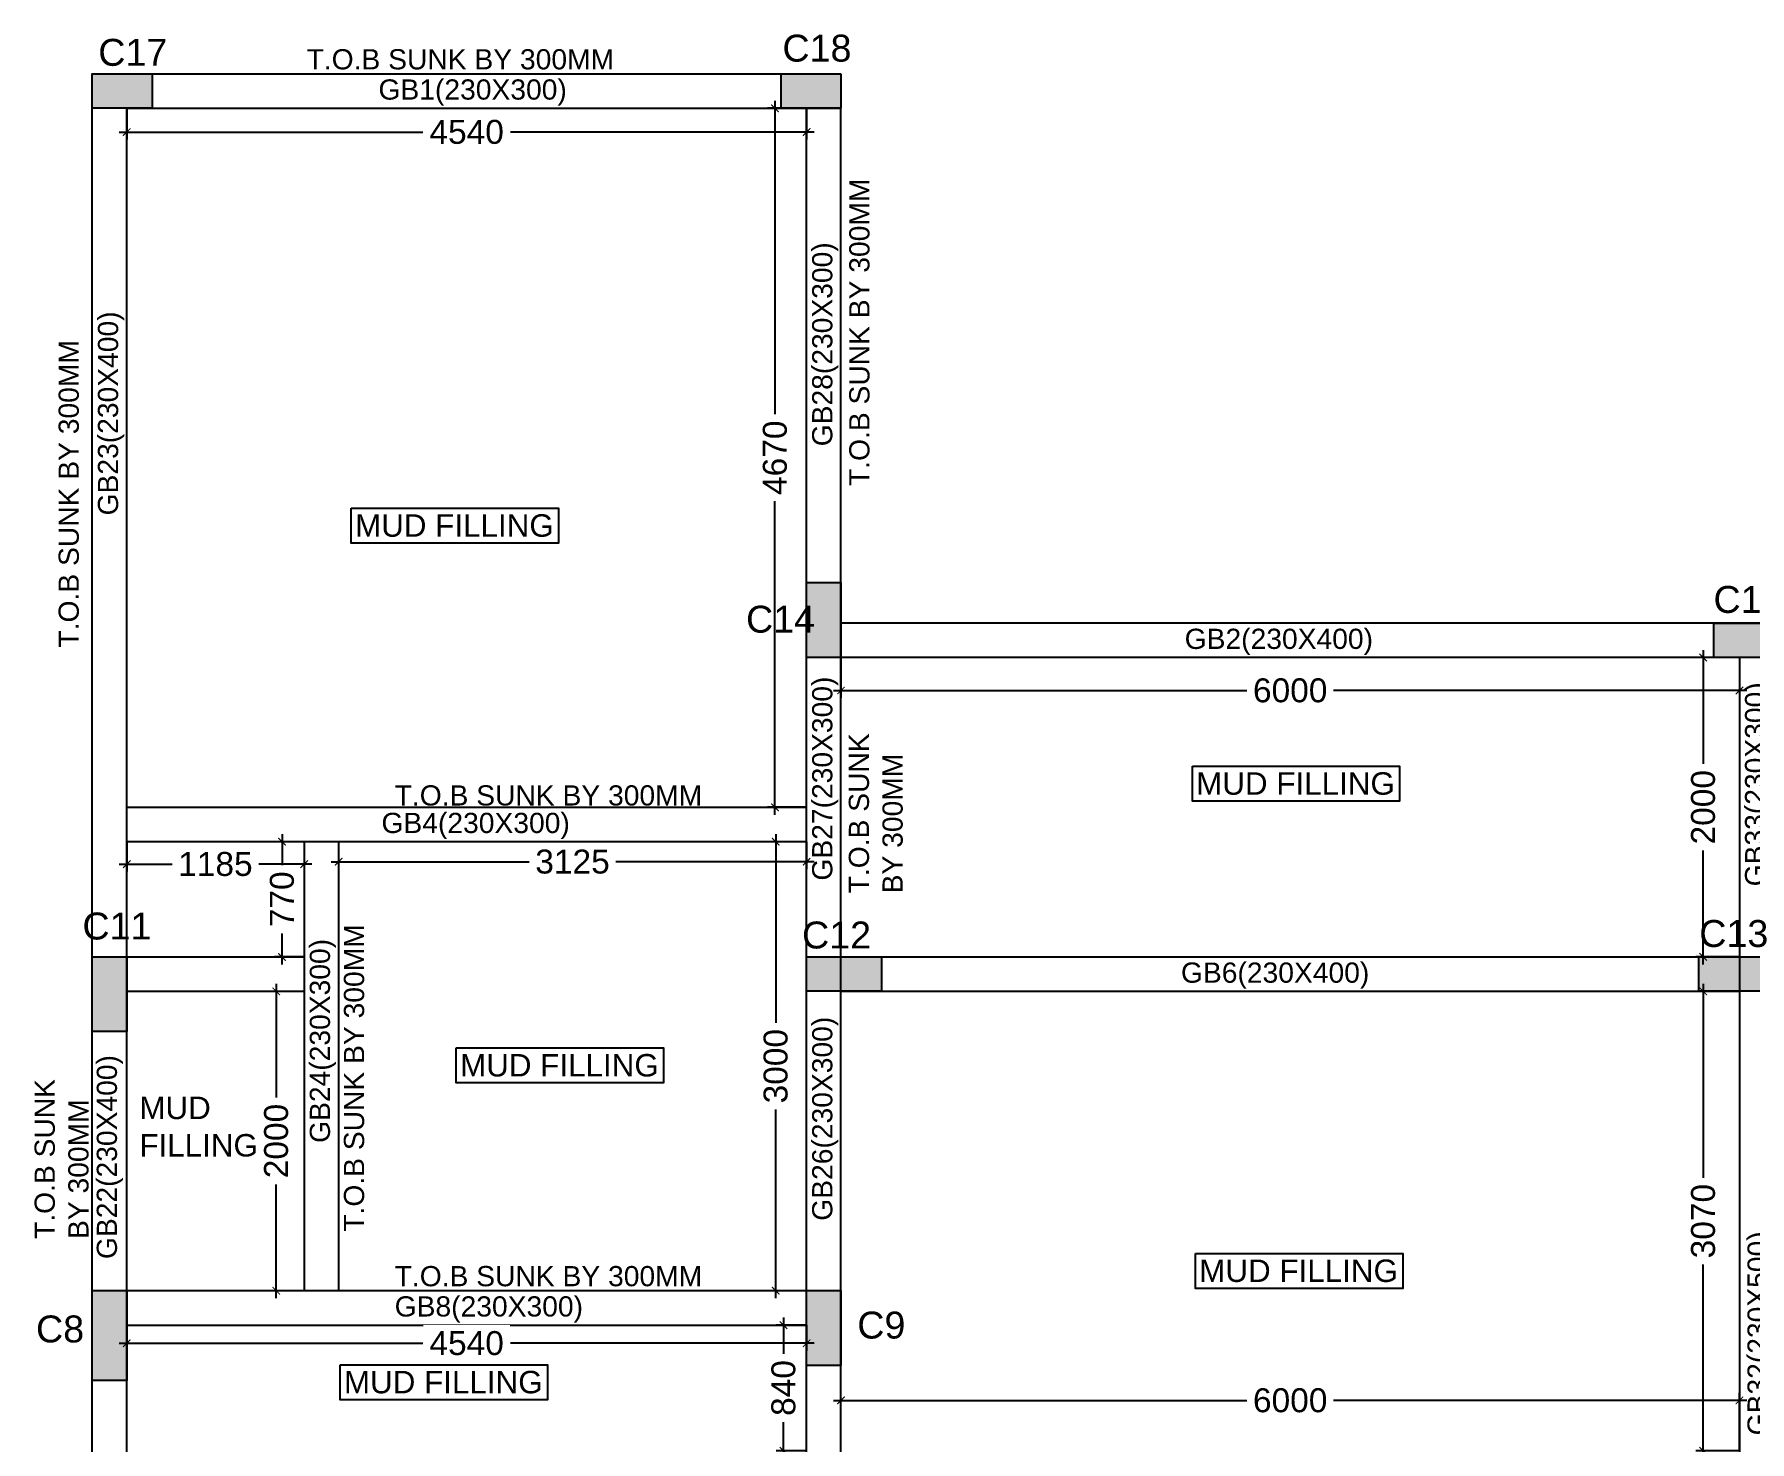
# Model space of a CAD drawing. Header units: millimetres. Extents: x 660818 to 959388, y -495289 to 50450.
# Drawn here: x 774423 to 785879, y -95696 to -86293 of the extents above; entities that cross this region are included whole.
import ezdxf

# ---------------------------------------------------------------- set-up
doc = ezdxf.new("R2010")
doc.units = ezdxf.units.MM
doc.header["$LTSCALE"] = 0.01
doc.header["$MEASUREMENT"] = 0
doc.header["$PDMODE"] = 35
for name, color, linetype in [('COL NO.', 7, 'Continuous'), ('RCC BEAMS', 150, 'Continuous'), ('RCC COLUMN', 5, 'Continuous'), ('Reinforcement', 130, 'Continuous'), ('Text', 7, 'Continuous')]:
    doc.layers.add(name, color=color, linetype=linetype)
doc.layers.add('elevation', color=123, linetype='Continuous', lineweight=15)
doc.layers.add('STRUCTURAL DIMENSION', color=1, linetype='Continuous', lineweight=13)
doc.styles.add('MAIN TEXT arial', font='arial.ttf')
doc.styles.get("Standard").update_dxf_attribs({"font": 'arial.ttf'})
doc.styles.add('style1', font='timesbd.ttf', dxfattribs={"height": 200})
doc.dimstyles.new('Copy of 50 scale DIM mm', dxfattribs={"dimtxt": 160, "dimasz": 50, "dimexe": 50, "dimexo": 0, "dimgap": 50, "dimtad": 0, "dimdec": 0, "dimrnd": 5, "dimzin": 0, "dimdsep": 46, "dimtxsty": 'MAIN TEXT arial', "dimblk": 'ARCHTICK', "dimcen": 0.09, "dimdle": 50, "dimadec": 0, "dimazin": 0, "dimtfac": 1, "dimtdec": 0, "dimtmove": 0, "dimatfit": 3, "dimfxl": 1, "dimtfill": 1, "dimtolj": 1, "dimtzin": 0, "dimarcsym": 0})

# ---------------------------------------------------------------- blocks, each defined once
blk = doc.blocks.new('GB')
at = {"layer": 'RCC BEAMS', "ltscale": 0.5}
for p, q in [((-16000, 230), (-16000, 14590)), ((-16000, 14590), (-11000, 14590)), ((-15770, 230), (-15770, 14360)), ((-15770, 14360), (-11000, 14360)), ((-11230, 230), (-11230, 14360)), ((-11000, 230), (-11000, 14360)), ((0, 10920), (-11000, 10920)), ((0, 230), (0, 10920)), ((-230, 10690), (-11000, 10690)), ((-5000, 10690), (-5000, 0)), ((-4770, 10690), (-4770, 0)), ((-230, 230), (-230, 10690)), ((-15770, 9690), (-11230, 9690)), ((-15770, 9460), (-11230, 9460)), ((-14585, 9460), (-14585, 6460)), ((-14355, 9460), (-14355, 6460)), ((-15770, 8690), (-14585, 8690)), ((-11000, 8690), (-5000, 8690)), ((-15770, 8460), (-14585, 8460)), ((-11000, 8460), (-5000, 8460)), ((-15770, 6460), (-11230, 6460)), ((-15770, 6230), (-11230, 6230))]:
    blk.add_line(p, q, dxfattribs=at)
blk = doc.blocks.new('COL NO.')
at = {"layer": 'COL NO.', "ltscale": 0.5, "char_height": 180, "attachment_point": 1}
for s, heights, insert in [('\\pxt17;C17', [-186], (40, 14823)), ('\\pxt17;C18', [-186], (4609, 14851)), ('\\pxt17;C15', [-186], (10827, 11168)), ('\\pxt17;C14', [-186], (4366, 11036)), ('\\pxt17;C11', [186], (-66, 8986)), ('\\pxt17;C13', [-186], (10732, 8936)), ('\\pxt17;C12', [-186], (4740, 8926)), ('\\pxt17;C9', [-186], (5109, 6320)), ('\\pxt17;C8', [-186], (-376, 6294))]:
    blk.add_mtext_dynamic_manual_height_columns(s, width=396.79, gutter_width=1, heights=heights, dxfattribs=dict(at, insert=insert))
blk = doc.blocks.new('tgaetaett')
at = {"layer": 'elevation', "ltscale": 0.5}
h = blk.add_hatch(color=3, dxfattribs=at)
h.dxf.hatch_style = 1
h.paths.add_polyline_path([(1171874, -410256), (1171474, -410256), (1171474, -410486), (1171874, -410486)])
h = blk.add_hatch(color=3, dxfattribs=at)
h.dxf.hatch_style = 1
h.paths.add_polyline_path([(1176474, -410256), (1176074, -410256), (1176074, -410486), (1176474, -410486)])
h = blk.add_hatch(color=3, dxfattribs=at)
h.dxf.hatch_style = 1
h.paths.add_polyline_path([(1182704, -413926), (1182304, -413926), (1182304, -414156), (1182704, -414156)])
h = blk.add_hatch(color=1, dxfattribs=at)
h.dxf.hatch_style = 1
h.paths.add_polyline_path([(1171704, -418386), (1171474, -418386), (1171474, -418986), (1171704, -418986)])
at = {"layer": 'RCC COLUMN', "ltscale": 200}
h = blk.add_hatch(color=256, dxfattribs=at)
h.dxf.hatch_style = 1
h.paths.add_polyline_path([(1176244, -413656), (1176474, -413656), (1176474, -414156), (1176244, -414156)])
h = blk.add_hatch(color=256, dxfattribs=at)
h.dxf.hatch_style = 1
h.paths.add_polyline_path([(1171474, -416156), (1171704, -416156), (1171704, -416656), (1171474, -416656)])
h = blk.add_hatch(color=256, dxfattribs=at)
h.dxf.hatch_style = 1
h.paths.add_polyline_path([(1176244, -416386), (1176244, -416156), (1176744, -416156), (1176744, -416386)])
h = blk.add_hatch(color=256, dxfattribs=at)
h.dxf.hatch_style = 1
h.paths.add_polyline_path([(1182204, -416386), (1182204, -416156), (1182704, -416156), (1182704, -416386)])
h = blk.add_hatch(color=256, dxfattribs=at)
h.dxf.hatch_style = 1
h.paths.add_polyline_path([(1176244, -418386), (1176474, -418386), (1176474, -418886), (1176244, -418886)])
at = {"layer": 'RCC COLUMN', "color": 3, "ltscale": 0.5}
for points in [[(1171874, -410256), (1171874, -410486), (1171474, -410486), (1171474, -410256), (1171874, -410256)], [(1176474, -410256), (1176474, -410486), (1176074, -410486), (1176074, -410256), (1176474, -410256)], [(1182704, -413926), (1182704, -414156), (1182304, -414156), (1182304, -413926), (1182704, -413926)]]:
    blk.add_lwpolyline(points, dxfattribs=at)
at = {"layer": 'RCC COLUMN', "ltscale": 200}
for points in [[(1176244, -413656), (1176474, -413656), (1176474, -414156), (1176244, -414156)], [(1171474, -416156), (1171704, -416156), (1171704, -416656), (1171474, -416656)], [(1176244, -416386), (1176244, -416156), (1176744, -416156), (1176744, -416386)], [(1182204, -416386), (1182204, -416156), (1182704, -416156), (1182704, -416386)], [(1176244, -418386), (1176474, -418386), (1176474, -418886), (1176244, -418886)]]:
    blk.add_lwpolyline(points, close=True, dxfattribs=at)
at = {"layer": 'RCC COLUMN', "color": 1, "ltscale": 0.5}
blk.add_lwpolyline([(1171474, -418386), (1171704, -418386), (1171704, -418986), (1171474, -418986), (1171474, -418386)], dxfattribs=at)
blk = doc.blocks.new('_ArchTick')
at = {"color": 0, "linetype": 'ByBlock', "const_width": 0.15}
blk.add_lwpolyline([(-0.5, -0.5), (0.5, 0.5)], dxfattribs=at)
blk = doc.blocks.new('*D585')
at = {"layer": 'Defpoints', "color": 0, "ltscale": 0.1, "transparency": 16777216}
for p in [(775040, -86787), (779580, -86787), (779580, -86946)]:
    blk.add_point(p, dxfattribs=at)
at = {"layer": 'STRUCTURAL DIMENSION', "color": 0, "lineweight": -2, "ltscale": 0.1, "transparency": 16777216}
for p, q in [((775040, -86787), (775040, -86996)), ((779580, -86787), (779580, -86996)), ((774990, -86946), (777018, -86946)), ((779630, -86946), (777602, -86946))]:
    blk.add_line(p, q, dxfattribs=at)
at = {"layer": 'STRUCTURAL DIMENSION', "color": 0, "lineweight": -2, "ltscale": 0.1, "transparency": 16777216, "xscale": 50, "yscale": 50, "zscale": 50, "rotation": 180}
blk.add_blockref('_ArchTick', (775040, -86946), dxfattribs=at)
at = {"layer": 'STRUCTURAL DIMENSION', "color": 0, "lineweight": -2, "ltscale": 0.1, "transparency": 16777216, "xscale": 50, "yscale": 50, "zscale": 50}
blk.add_blockref('_ArchTick', (779580, -86946), dxfattribs=at)
at = {"layer": 'STRUCTURAL DIMENSION', "color": 0, "ltscale": 0.1, "transparency": 16777216, "insert": (777310, -86946), "char_height": 160, "attachment_point": 5, "style": 'MAIN TEXT arial', "bg_fill": 3, "box_fill_scale": 1.25, "bg_fill_color": 256, "bg_fill_true_color": 13158600, "bg_fill_transparency": 0}
blk.add_mtext('\\A1;4540', dxfattribs=at)
blk = doc.blocks.new('*D586')
at = {"layer": 'Defpoints', "color": 0, "ltscale": 0.1, "transparency": 16777216}
for p in [(779580, -86787), (779369, -91457), (779580, -91457)]:
    blk.add_point(p, dxfattribs=at)
at = {"layer": 'STRUCTURAL DIMENSION', "color": 0, "lineweight": -2, "ltscale": 0.1, "transparency": 16777216}
for p, q in [((779580, -86787), (779319, -86787)), ((779369, -86737), (779369, -88830)), ((779369, -91507), (779369, -89413)), ((779580, -91457), (779319, -91457))]:
    blk.add_line(p, q, dxfattribs=at)
at = {"layer": 'STRUCTURAL DIMENSION', "color": 0, "lineweight": -2, "ltscale": 0.1, "transparency": 16777216, "xscale": 50, "yscale": 50, "zscale": 50}
for p, rotation in [((779369, -86787), 90), ((779369, -91457), 270)]:
    blk.add_blockref('_ArchTick', p, dxfattribs=dict(at, rotation=rotation))
at = {"layer": 'STRUCTURAL DIMENSION', "color": 0, "ltscale": 0.1, "transparency": 16777216, "insert": (779369, -89122), "char_height": 160, "attachment_point": 5, "rotation": 90, "style": 'MAIN TEXT arial', "bg_fill": 3, "box_fill_scale": 1.25, "bg_fill_color": 256, "bg_fill_true_color": 13158600, "bg_fill_transparency": 0}
blk.add_mtext('\\A1;4670', dxfattribs=at)
blk = doc.blocks.new('*D587')
at = {"layer": 'Defpoints', "color": 0, "ltscale": 0.1, "transparency": 16777216}
for p in [(775040, -91687), (776225, -91687), (776225, -91837)]:
    blk.add_point(p, dxfattribs=at)
at = {"layer": 'STRUCTURAL DIMENSION', "color": 0, "lineweight": -2, "ltscale": 0.1, "transparency": 16777216}
for p, q in [((775040, -91687), (775040, -91887)), ((776225, -91687), (776225, -91887)), ((774990, -91837), (775350, -91837)), ((776275, -91837), (775914, -91837))]:
    blk.add_line(p, q, dxfattribs=at)
at = {"layer": 'STRUCTURAL DIMENSION', "color": 0, "lineweight": -2, "ltscale": 0.1, "transparency": 16777216, "xscale": 50, "yscale": 50, "zscale": 50, "rotation": 180}
blk.add_blockref('_ArchTick', (775040, -91837), dxfattribs=at)
at = {"layer": 'STRUCTURAL DIMENSION', "color": 0, "lineweight": -2, "ltscale": 0.1, "transparency": 16777216, "xscale": 50, "yscale": 50, "zscale": 50}
blk.add_blockref('_ArchTick', (776225, -91837), dxfattribs=at)
at = {"layer": 'STRUCTURAL DIMENSION', "color": 0, "ltscale": 0.1, "transparency": 16777216, "insert": (775632, -91837), "char_height": 160, "attachment_point": 5, "style": 'MAIN TEXT arial', "bg_fill": 3, "box_fill_scale": 1.25, "bg_fill_color": 256, "bg_fill_true_color": 13158600, "bg_fill_transparency": 0}
blk.add_mtext('\\A1;1185', dxfattribs=at)
blk = doc.blocks.new('*D588')
at = {"layer": 'Defpoints', "color": 0, "ltscale": 0.1, "transparency": 16777216}
for p in [(776225, -91687), (776077, -92457), (776225, -92457)]:
    blk.add_point(p, dxfattribs=at)
at = {"layer": 'STRUCTURAL DIMENSION', "color": 0, "lineweight": -2, "ltscale": 0.1, "transparency": 16777216}
for p, q in [((776077, -91637), (776077, -91846)), ((776225, -91687), (776027, -91687)), ((776077, -92507), (776077, -92297)), ((776225, -92457), (776027, -92457))]:
    blk.add_line(p, q, dxfattribs=at)
at = {"layer": 'STRUCTURAL DIMENSION', "color": 0, "lineweight": -2, "ltscale": 0.1, "transparency": 16777216, "xscale": 50, "yscale": 50, "zscale": 50}
for p, rotation in [((776077, -91687), 90), ((776077, -92457), 270)]:
    blk.add_blockref('_ArchTick', p, dxfattribs=dict(at, rotation=rotation))
at = {"layer": 'STRUCTURAL DIMENSION', "color": 0, "ltscale": 0.1, "transparency": 16777216, "insert": (776077, -92072), "char_height": 160, "attachment_point": 5, "rotation": 90, "style": 'MAIN TEXT arial', "bg_fill": 3, "box_fill_scale": 1.25, "bg_fill_color": 256, "bg_fill_true_color": 13158600, "bg_fill_transparency": 0}
blk.add_mtext('\\A1;770', dxfattribs=at)
blk = doc.blocks.new('*D589')
at = {"layer": 'Defpoints', "color": 0, "ltscale": 0.1, "transparency": 16777216}
for p in [(776225, -92687), (776038, -94687), (776225, -94687)]:
    blk.add_point(p, dxfattribs=at)
at = {"layer": 'STRUCTURAL DIMENSION', "color": 0, "lineweight": -2, "ltscale": 0.1, "transparency": 16777216}
for p, q in [((776038, -92637), (776038, -93397)), ((776225, -92687), (775988, -92687)), ((776038, -94737), (776038, -93977)), ((776225, -94687), (775988, -94687))]:
    blk.add_line(p, q, dxfattribs=at)
at = {"layer": 'STRUCTURAL DIMENSION', "color": 0, "lineweight": -2, "ltscale": 0.1, "transparency": 16777216, "xscale": 50, "yscale": 50, "zscale": 50}
for p, rotation in [((776038, -92687), 90), ((776038, -94687), 270)]:
    blk.add_blockref('_ArchTick', p, dxfattribs=dict(at, rotation=rotation))
at = {"layer": 'STRUCTURAL DIMENSION', "color": 0, "ltscale": 0.1, "transparency": 16777216, "insert": (776038, -93687), "char_height": 160, "attachment_point": 5, "rotation": 90, "style": 'MAIN TEXT arial', "bg_fill": 3, "box_fill_scale": 1.25, "bg_fill_color": 256, "bg_fill_true_color": 13158600, "bg_fill_transparency": 0}
blk.add_mtext('\\A1;2000', dxfattribs=at)
blk = doc.blocks.new('*D590')
at = {"layer": 'Defpoints', "color": 0, "ltscale": 0.1, "transparency": 16777216}
for p in [(776455, -91687), (779580, -91687), (779580, -91821)]:
    blk.add_point(p, dxfattribs=at)
at = {"layer": 'STRUCTURAL DIMENSION', "color": 0, "lineweight": -2, "ltscale": 0.1, "transparency": 16777216}
for p, q in [((776455, -91687), (776455, -91871)), ((779580, -91687), (779580, -91871)), ((776405, -91821), (777728, -91821)), ((779630, -91821), (778307, -91821))]:
    blk.add_line(p, q, dxfattribs=at)
at = {"layer": 'STRUCTURAL DIMENSION', "color": 0, "lineweight": -2, "ltscale": 0.1, "transparency": 16777216, "xscale": 50, "yscale": 50, "zscale": 50, "rotation": 180}
blk.add_blockref('_ArchTick', (776455, -91821), dxfattribs=at)
at = {"layer": 'STRUCTURAL DIMENSION', "color": 0, "lineweight": -2, "ltscale": 0.1, "transparency": 16777216, "xscale": 50, "yscale": 50, "zscale": 50}
blk.add_blockref('_ArchTick', (779580, -91821), dxfattribs=at)
at = {"layer": 'STRUCTURAL DIMENSION', "color": 0, "ltscale": 0.1, "transparency": 16777216, "insert": (778017, -91821), "char_height": 160, "attachment_point": 5, "style": 'MAIN TEXT arial', "bg_fill": 3, "box_fill_scale": 1.25, "bg_fill_color": 256, "bg_fill_true_color": 13158600, "bg_fill_transparency": 0}
blk.add_mtext('\\A1;3125', dxfattribs=at)
blk = doc.blocks.new('*D591')
at = {"layer": 'Defpoints', "color": 0, "ltscale": 0.1, "transparency": 16777216}
for p in [(779580, -91687), (779374, -94687), (779580, -94687)]:
    blk.add_point(p, dxfattribs=at)
at = {"layer": 'STRUCTURAL DIMENSION', "color": 0, "lineweight": -2, "ltscale": 0.1, "transparency": 16777216}
for p, q in [((779374, -91637), (779374, -92898)), ((779580, -91687), (779324, -91687)), ((779374, -94737), (779374, -93475)), ((779580, -94687), (779324, -94687))]:
    blk.add_line(p, q, dxfattribs=at)
at = {"layer": 'STRUCTURAL DIMENSION', "color": 0, "lineweight": -2, "ltscale": 0.1, "transparency": 16777216, "xscale": 50, "yscale": 50, "zscale": 50}
for p, rotation in [((779374, -91687), 90), ((779374, -94687), 270)]:
    blk.add_blockref('_ArchTick', p, dxfattribs=dict(at, rotation=rotation))
at = {"layer": 'STRUCTURAL DIMENSION', "color": 0, "ltscale": 0.1, "transparency": 16777216, "insert": (779374, -93187), "char_height": 160, "attachment_point": 5, "rotation": 90, "style": 'MAIN TEXT arial', "bg_fill": 3, "box_fill_scale": 1.25, "bg_fill_color": 256, "bg_fill_true_color": 13158600, "bg_fill_transparency": 0}
blk.add_mtext('\\A1;3000', dxfattribs=at)
blk = doc.blocks.new('*D592')
at = {"layer": 'Defpoints', "color": 0, "ltscale": 0.1, "transparency": 16777216}
for p in [(775040, -94917), (779580, -94917), (779580, -95038)]:
    blk.add_point(p, dxfattribs=at)
at = {"layer": 'STRUCTURAL DIMENSION', "color": 0, "lineweight": -2, "ltscale": 0.1, "transparency": 16777216}
for p, q in [((775040, -94917), (775040, -95088)), ((779580, -94917), (779580, -95088)), ((774990, -95038), (777018, -95038)), ((779630, -95038), (777602, -95038))]:
    blk.add_line(p, q, dxfattribs=at)
at = {"layer": 'STRUCTURAL DIMENSION', "color": 0, "lineweight": -2, "ltscale": 0.1, "transparency": 16777216, "xscale": 50, "yscale": 50, "zscale": 50, "rotation": 180}
blk.add_blockref('_ArchTick', (775040, -95038), dxfattribs=at)
at = {"layer": 'STRUCTURAL DIMENSION', "color": 0, "lineweight": -2, "ltscale": 0.1, "transparency": 16777216, "xscale": 50, "yscale": 50, "zscale": 50}
blk.add_blockref('_ArchTick', (779580, -95038), dxfattribs=at)
at = {"layer": 'STRUCTURAL DIMENSION', "color": 0, "ltscale": 0.1, "transparency": 16777216, "insert": (777310, -95038), "char_height": 160, "attachment_point": 5, "style": 'MAIN TEXT arial', "bg_fill": 3, "box_fill_scale": 1.25, "bg_fill_color": 256, "bg_fill_true_color": 13158600, "bg_fill_transparency": 0}
blk.add_mtext('\\A1;4540', dxfattribs=at)
blk = doc.blocks.new('*D593')
at = {"layer": 'Defpoints', "color": 0, "ltscale": 0.1, "transparency": 16777216}
for p in [(779580, -94917), (779426, -95757), (779580, -95757)]:
    blk.add_point(p, dxfattribs=at)
at = {"layer": 'STRUCTURAL DIMENSION', "color": 0, "lineweight": -2, "ltscale": 0.1, "transparency": 16777216}
for p, q in [((779580, -94917), (779376, -94917)), ((779426, -94867), (779426, -95110)), ((779426, -95807), (779426, -95563)), ((779580, -95757), (779376, -95757))]:
    blk.add_line(p, q, dxfattribs=at)
at = {"layer": 'STRUCTURAL DIMENSION', "color": 0, "lineweight": -2, "ltscale": 0.1, "transparency": 16777216, "xscale": 50, "yscale": 50, "zscale": 50}
for p, rotation in [((779426, -94917), 90), ((779426, -95757), 270)]:
    blk.add_blockref('_ArchTick', p, dxfattribs=dict(at, rotation=rotation))
at = {"layer": 'STRUCTURAL DIMENSION', "color": 0, "ltscale": 0.1, "transparency": 16777216, "insert": (779426, -95337), "char_height": 160, "attachment_point": 5, "rotation": 90, "style": 'MAIN TEXT arial', "bg_fill": 3, "box_fill_scale": 1.25, "bg_fill_color": 256, "bg_fill_true_color": 13158600, "bg_fill_transparency": 0}
blk.add_mtext('\\A1;840', dxfattribs=at)
blk = doc.blocks.new('*D596')
at = {"layer": 'Defpoints', "color": 0, "ltscale": 0.1, "transparency": 16777216}
for p in [(779810, -90457), (785810, -90457), (785810, -90677)]:
    blk.add_point(p, dxfattribs=at)
at = {"layer": 'STRUCTURAL DIMENSION', "color": 0, "lineweight": -2, "ltscale": 0.1, "transparency": 16777216}
for p, q in [((779810, -90457), (779810, -90727)), ((785810, -90457), (785810, -90727)), ((779760, -90677), (782521, -90677)), ((785860, -90677), (783099, -90677))]:
    blk.add_line(p, q, dxfattribs=at)
at = {"layer": 'STRUCTURAL DIMENSION', "color": 0, "lineweight": -2, "ltscale": 0.1, "transparency": 16777216, "xscale": 50, "yscale": 50, "zscale": 50, "rotation": 180}
blk.add_blockref('_ArchTick', (779810, -90677), dxfattribs=at)
at = {"layer": 'STRUCTURAL DIMENSION', "color": 0, "lineweight": -2, "ltscale": 0.1, "transparency": 16777216, "xscale": 50, "yscale": 50, "zscale": 50}
blk.add_blockref('_ArchTick', (785810, -90677), dxfattribs=at)
at = {"layer": 'STRUCTURAL DIMENSION', "color": 0, "ltscale": 0.1, "transparency": 16777216, "insert": (782810, -90677), "char_height": 160, "attachment_point": 5, "style": 'MAIN TEXT arial', "bg_fill": 3, "box_fill_scale": 1.25, "bg_fill_color": 256, "bg_fill_true_color": 13158600, "bg_fill_transparency": 0}
blk.add_mtext('\\A1;6000', dxfattribs=at)
blk = doc.blocks.new('*D597')
at = {"layer": 'Defpoints', "color": 0, "ltscale": 0.1, "transparency": 16777216}
for p in [(785810, -90457), (785568, -92457), (785810, -92457)]:
    blk.add_point(p, dxfattribs=at)
at = {"layer": 'STRUCTURAL DIMENSION', "color": 0, "lineweight": -2, "ltscale": 0.1, "transparency": 16777216}
for p, q in [((785810, -90457), (785518, -90457)), ((785568, -90407), (785568, -91167)), ((785568, -92507), (785568, -91747)), ((785810, -92457), (785518, -92457))]:
    blk.add_line(p, q, dxfattribs=at)
at = {"layer": 'STRUCTURAL DIMENSION', "color": 0, "lineweight": -2, "ltscale": 0.1, "transparency": 16777216, "xscale": 50, "yscale": 50, "zscale": 50}
for p, rotation in [((785568, -90457), 90), ((785568, -92457), 270)]:
    blk.add_blockref('_ArchTick', p, dxfattribs=dict(at, rotation=rotation))
at = {"layer": 'STRUCTURAL DIMENSION', "color": 0, "ltscale": 0.1, "transparency": 16777216, "insert": (785568, -91457), "char_height": 160, "attachment_point": 5, "rotation": 90, "style": 'MAIN TEXT arial', "bg_fill": 3, "box_fill_scale": 1.25, "bg_fill_color": 256, "bg_fill_true_color": 13158600, "bg_fill_transparency": 0}
blk.add_mtext('\\A1;2000', dxfattribs=at)
blk = doc.blocks.new('*D601')
at = {"layer": 'Defpoints', "color": 0, "ltscale": 0.1, "transparency": 16777216}
for p in [(785810, -92687), (785568, -95757), (785810, -95757)]:
    blk.add_point(p, dxfattribs=at)
at = {"layer": 'STRUCTURAL DIMENSION', "color": 0, "lineweight": -2, "ltscale": 0.1, "transparency": 16777216}
for p, q in [((785568, -92637), (785568, -93933)), ((785810, -92687), (785518, -92687)), ((785568, -95807), (785568, -94510)), ((785810, -95757), (785518, -95757))]:
    blk.add_line(p, q, dxfattribs=at)
at = {"layer": 'STRUCTURAL DIMENSION', "color": 0, "lineweight": -2, "ltscale": 0.1, "transparency": 16777216, "xscale": 50, "yscale": 50, "zscale": 50}
for p, rotation in [((785568, -92687), 90), ((785568, -95757), 270)]:
    blk.add_blockref('_ArchTick', p, dxfattribs=dict(at, rotation=rotation))
at = {"layer": 'STRUCTURAL DIMENSION', "color": 0, "ltscale": 0.1, "transparency": 16777216, "insert": (785568, -94222), "char_height": 160, "attachment_point": 5, "rotation": 90, "style": 'MAIN TEXT arial', "bg_fill": 3, "box_fill_scale": 1.25, "bg_fill_color": 256, "bg_fill_true_color": 13158600, "bg_fill_transparency": 0}
blk.add_mtext('\\A1;3070', dxfattribs=at)
blk = doc.blocks.new('*D620')
at = {"layer": 'Defpoints', "color": 0, "ltscale": 0.1, "transparency": 16777216}
for p in [(785810, -95420), (779810, -95757), (785810, -95757)]:
    blk.add_point(p, dxfattribs=at)
at = {"layer": 'STRUCTURAL DIMENSION', "color": 0, "lineweight": -2, "ltscale": 0.1, "transparency": 16777216}
for p, q in [((779760, -95420), (782521, -95420)), ((779810, -95757), (779810, -95370)), ((785860, -95420), (783099, -95420)), ((785810, -95757), (785810, -95370))]:
    blk.add_line(p, q, dxfattribs=at)
at = {"layer": 'STRUCTURAL DIMENSION', "color": 0, "lineweight": -2, "ltscale": 0.1, "transparency": 16777216, "xscale": 50, "yscale": 50, "zscale": 50, "rotation": 180}
blk.add_blockref('_ArchTick', (779810, -95420), dxfattribs=at)
at = {"layer": 'STRUCTURAL DIMENSION', "color": 0, "lineweight": -2, "ltscale": 0.1, "transparency": 16777216, "xscale": 50, "yscale": 50, "zscale": 50}
blk.add_blockref('_ArchTick', (785810, -95420), dxfattribs=at)
at = {"layer": 'STRUCTURAL DIMENSION', "color": 0, "ltscale": 0.1, "transparency": 16777216, "insert": (782810, -95420), "char_height": 160, "attachment_point": 5, "style": 'MAIN TEXT arial', "bg_fill": 3, "box_fill_scale": 1.25, "bg_fill_color": 256, "bg_fill_true_color": 13158600, "bg_fill_transparency": 0}
blk.add_mtext('\\A1;6000', dxfattribs=at)

msp = doc.modelspace()

# ---------------------------------------------------------------- linework, layer by layer
at = {"layer": 'RCC BEAMS', "color": 1, "ltscale": 200}
for points in [[(776539.227, -89459), (777923.578, -89459), (777923.578, -89693.144), (776539.227, -89693.144)], [(782156.45, -91182.735), (783540.801, -91182.735), (783540.801, -91416.879), (782156.45, -91416.879)], [(777240.554, -93065.032), (778624.905, -93065.032), (778624.905, -93299.176), (777240.554, -93299.176)], [(782177.055, -94437.933), (783561.406, -94437.933), (783561.406, -94672.077), (782177.055, -94672.077)], [(776464.951, -95181.836), (777849.303, -95181.836), (777849.303, -95415.98), (776464.951, -95415.98)]]:
    msp.add_lwpolyline(points, close=True, dxfattribs=at)

# ---------------------------------------------------------------- block references
at = {"layer": 'COL NO.'}
msp.add_blockref('COL NO.', (774809.81, -101146.577), dxfattribs=at)
at = {"layer": 'Reinforcement'}
msp.add_blockref('tgaetaett', (-396664.02, 323699.702), dxfattribs=at)
at = {"layer": 'STRUCTURAL DIMENSION', "ltscale": 0.1}
msp.add_blockref('GB', (790809.81, -101146.577), dxfattribs=at)

# ---------------------------------------------------------------- texts
at = {"layer": 'Reinforcement', "ltscale": 0.5, "insert": (782857.362, -88253.717), "char_height": 0.2, "attachment_point": 1, "style": 'style1'}
msp.add_mtext_dynamic_manual_height_columns('T.O.B  SUNK \\PBY 300MM', width=2272.07683, gutter_width=1, heights=[-0.538], dxfattribs=at)
at = {"layer": 'Text', "color": 1}
for s, height, p in [('T.O.B SUNK BY 300MM', 135, (776240.907, -86527.526)), ('MUD FILLING', 150, (776564.61, -89649.703)), ('MUD FILLING', 150, (782181.833, -91373.438)), ('T.O.B SUNK BY 300MM', 135, (776829.102, -91445.498)), ('MUD FILLING', 150, (777265.937, -93255.734)), ('MUD FILLING', 150, (782202.438, -94628.636)), ('T.O.B SUNK BY 300MM', 135, (776829.102, -94657.184)), ('MUD FILLING', 150, (776490.335, -95372.538))]:
    msp.add_text(s, height=height, dxfattribs=at).set_placement(p)
at = {"layer": 'Text', "color": 7}
for s, p in [('GB1(230X300)', (776721.057, -86729.359)), ('GB2(230X400)', (782105.231, -90399.359)), ('GB4(230X300)', (776741.066, -91629.359)), ('GB6(230X400)', (782080.398, -92629.359)), ('GB8(230X300)', (776829.102, -94859.359))]:
    msp.add_text(s, height=135, dxfattribs=at).set_placement(p)
at = {"layer": 'Text', "color": 1}
for p in [(780000.182, -89310.921), (774719.808, -90390.004), (776625.317, -94292.775)]:
    msp.add_text('T.O.B SUNK BY 300MM', height=135, rotation=90, dxfattribs=at).set_placement(p)
at = {"layer": 'Text', "color": 7}
for s, p in [('GB28(230X300)', (779752.348, -89045.589)), ('GB23(230X400)', (774982.348, -89507.286)), ('GB27(230X300)', (779752.348, -91947.037)), ('GB33(230X300)', (785982.348, -91985.382)), ('GB24(230X300)', (776397.348, -93699.553)), ('GB26(230X300)', (779752.348, -94219.512)), ('GB22(230X400)', (774974.567, -94475.56)), ('GB32(230X500)', (785998.965, -95653.266))]:
    msp.add_text(s, height=135, rotation=90, dxfattribs=at).set_placement(p)
at = {"layer": 'Text', "color": 1, "char_height": 135, "attachment_point": 1, "rotation": 90}
for insert in [(779861.978, -92032.157), (774424.556, -94341.321)]:
    msp.add_mtext_dynamic_manual_height_columns('T.O.B SUNK \\PBY 300MM', width=2797.24968, gutter_width=1, heights=[-365.341], dxfattribs=dict(at, insert=insert))
at = {"layer": 'Text', "color": 1, "insert": (775123.979, -93390.434), "char_height": 150, "attachment_point": 1}
msp.add_mtext_dynamic_manual_height_columns('MUD \\PFILLING', width=2797.24968, gutter_width=1, heights=[-405.116], dxfattribs=at)

# ---------------------------------------------------------------- next in the draw order: dimensions: what is measured, and where the dimension line sits
at = {"layer": 'STRUCTURAL DIMENSION', "ltscale": 0.1}
for base, p1, p2, picture, middle in [((779579.81, -86945.985), (775039.81, -86786.577), (779579.81, -86786.577), '*D585', (777309.81, -86945.985)), ((785809.81, -90677.496), (779809.81, -90456.577), (785809.81, -90456.577), '*D596', (782809.81, -90677.496)), ((776224.81, -91836.554), (775039.81, -91686.577), (776224.81, -91686.577), '*D587', (775632.31, -91836.554)), ((779579.81, -91821.247), (776454.81, -91686.577), (779579.81, -91686.577), '*D590', (778017.31, -91821.247)), ((779579.81, -95037.871), (775039.81, -94916.577), (779579.81, -94916.577), '*D592', (777309.81, -95037.871))]:
    dim = msp.add_linear_dim(base=base, p1=p1, p2=p2, dimstyle='Copy of 50 scale DIM mm', override={"dimpost": '\\X'}, dxfattribs=at)
    dim.commit()
    dim.dimension.update_dxf_attribs({"geometry": picture, "text_midpoint": middle})
for base, p1, p2, picture, middle in [((776038.444, -94686.577), (776224.81, -92686.577), (776224.81, -94686.577), '*D589', (776038.444, -93686.577)), ((785567.748, -95756.577), (785809.81, -92686.577), (785809.81, -95756.577), '*D601', (785567.748, -94221.577))]:
    dim = msp.add_linear_dim(base=base, p1=p1, p2=p2, angle=90, dimstyle='Copy of 50 scale DIM mm', override={"dimpost": '\\X'}, dxfattribs=at)
    dim.commit()
    dim.dimension.update_dxf_attribs({"geometry": picture, "text_midpoint": middle})

# ---------------------------------------------------------------- next in the draw order: dimensions: what is measured, and where the dimension line sits
for base, p1, p2, picture, middle in [((779368.774, -91456.577), (779579.81, -86786.577), (779579.81, -91456.577), '*D586', (779368.774, -89121.577)), ((785567.748, -92456.577), (785809.81, -90456.577), (785809.81, -92456.577), '*D597', (785567.748, -91456.577)), ((776076.672, -92456.577), (776224.81, -91686.577), (776224.81, -92456.577), '*D588', (776076.672, -92071.577)), ((779374.467, -94686.577), (779579.81, -91686.577), (779579.81, -94686.577), '*D591', (779374.467, -93186.577)), ((779425.981, -95756.577), (779579.81, -94916.577), (779579.81, -95756.577), '*D593', (779425.981, -95336.577))]:
    dim = msp.add_linear_dim(base=base, p1=p1, p2=p2, angle=90, dimstyle='Copy of 50 scale DIM mm', override={"dimpost": '\\X'}, dxfattribs=at)
    dim.commit()
    dim.dimension.update_dxf_attribs({"geometry": picture, "text_midpoint": middle})
dim = msp.add_linear_dim(base=(785809.81, -95420.469), p1=(779809.81, -95756.577), p2=(785809.81, -95756.577), dimstyle='Copy of 50 scale DIM mm', override={"dimpost": '\\X'}, dxfattribs=at)
dim.commit()
dim.dimension.update_dxf_attribs({"geometry": '*D620', "text_midpoint": (782809.81, -95420.469)})

doc.saveas('drawing.dxf')
